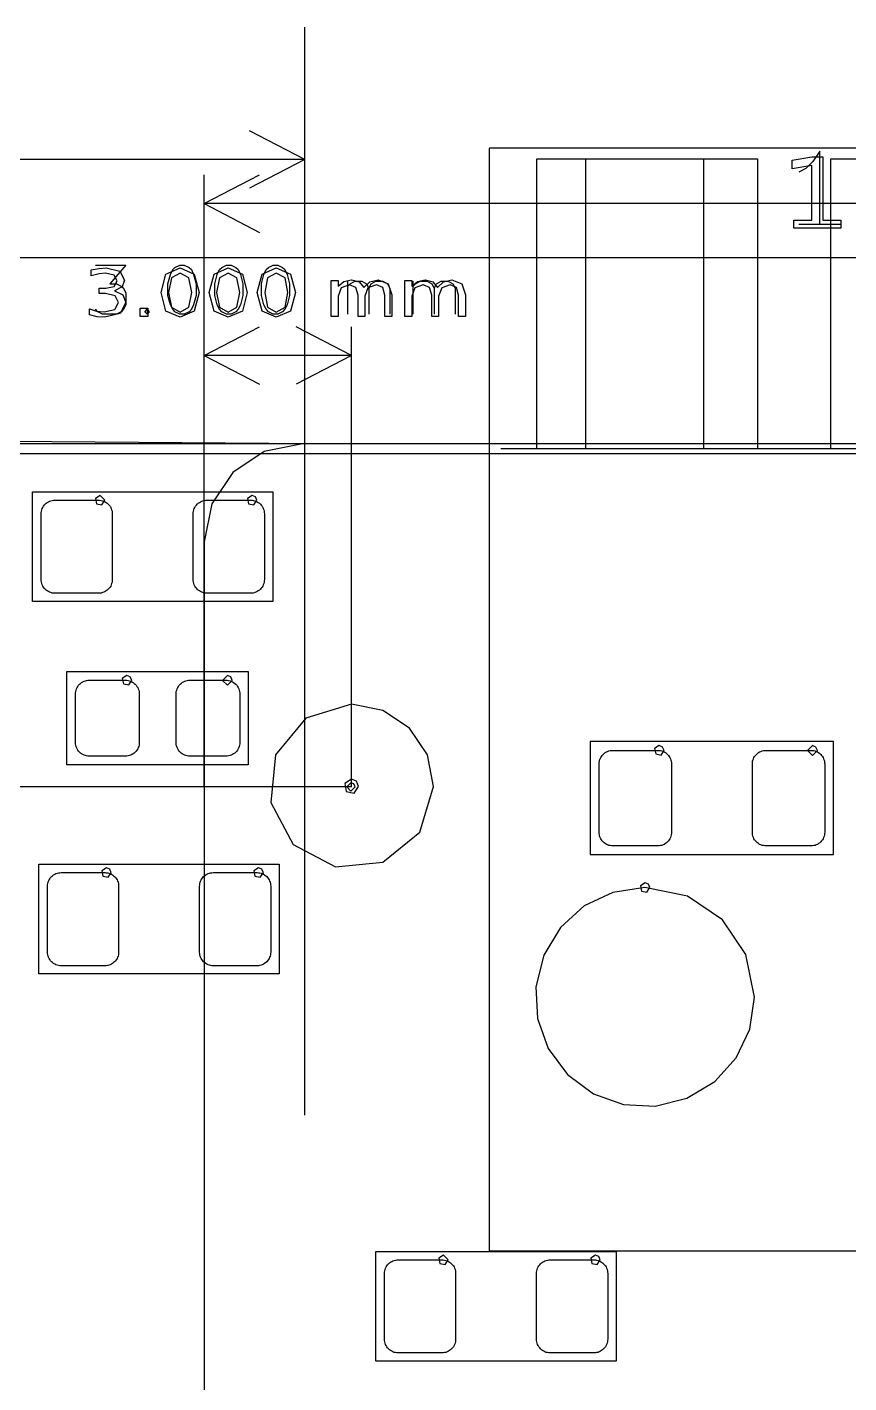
# Model space of a CAD drawing. Extents: x 114 to 258, y 8 to 198.
# Drawn here: x 162.39 to 179.14, y 168.85 to 196.51 of the extents above; entities that cross this region are included whole.
import ezdxf

# ---------------------------------------------------------------- set-up
doc = ezdxf.new("R2010")
doc.units = 0

msp = doc.modelspace()

# ---------------------------------------------------------------- linework, layer by layer
at = {"layer": 'Layer 1', "color": 7}
for points in [[(168.04894, 174.30984), (168.04894, 196.50944)], [(168.04894, 193.80942), (166.92118, 194.39616)], [(203.1492, 194.04056), (171.80814, 194.04056)], [(171.80814, 194.04056), (171.80814, 171.5387)], [(178.5493, 193.9796), (178.40452, 193.76624)], [(178.5493, 192.481), (178.5493, 193.9796)], [(168.04894, 193.80942), (114.54892, 193.80942)], [(168.04894, 193.80942), (166.92118, 193.22268)], [(172.77842, 187.91916), (172.77842, 193.81958)], [(172.77842, 193.81958), (177.2793, 193.81958)], [(173.77918, 187.91916), (173.77918, 193.81958)], [(173.77918, 193.81958), (176.17948, 193.81958)], [(176.17948, 193.81958), (176.17948, 187.91916)], [(177.2793, 193.81958), (177.2793, 187.91916)], [(177.98796, 193.79418), (178.38674, 193.8653)], [(177.98796, 193.61638), (177.98796, 193.79418)], [(178.38928, 193.68496), (177.98796, 193.61638)], [(178.40452, 193.76624), (178.26228, 193.624)], [(178.38674, 193.8653), (178.6128, 193.8653)], [(178.38928, 192.57244), (178.38928, 193.68496)], [(178.6128, 193.8653), (178.6128, 192.57244)], [(178.7779, 187.91916), (178.7779, 193.81958)], [(178.7779, 193.81958), (196.17944, 193.81958)], [(165.99916, 185.10738), (165.99916, 193.49446)], [(165.99916, 192.90772), (167.12438, 193.49446)], [(178.26228, 193.624), (178.12004, 193.55288)], [(246.99976, 192.90772), (165.99916, 192.90772)], [(165.99916, 192.90772), (167.12438, 192.32098)], [(178.02098, 192.40734), (178.02098, 192.57244)], [(178.02098, 192.57244), (178.38928, 192.57244)], [(178.6128, 192.57244), (178.9811, 192.57244)], [(178.9811, 192.57244), (178.9811, 192.40734)], [(178.9811, 192.40734), (178.02098, 192.40734)], [(178.97602, 192.481), (178.12004, 192.481)], [(113.54816, 191.81044), (256.54762, 191.81044)], [(164.171127, 191.131077), (164.341299, 191.047092), (164.403044, 190.88954), (164.288592, 190.666884), (163.963304, 190.588108), (163.817226, 190.600478), (163.662865, 190.636285), (163.662865, 190.763238), (163.801415, 190.715061), (163.958786, 190.698785), (164.176398, 190.747613), (164.251696, 190.88954), (164.181668, 191.023655), (163.988153, 191.072483), (163.857135, 191.072483), (163.857135, 191.180556), (163.994178, 191.180556), (164.165857, 191.218967), (164.225341, 191.330946), (164.163596, 191.44553), (163.988153, 191.485894), (163.854122, 191.474175), (163.696752, 191.437717), (163.696752, 191.554905), (163.858641, 191.586154), (164.001707, 191.596571), (164.27579, 191.528212), (164.376689, 191.344618), (164.323227, 191.2079), (164.171127, 191.131077), (164.171127, 191.131077)], [(163.78428, 191.6555), (164.40404, 191.6555), (164.0713, 191.2745), (164.21354, 191.2745), (164.30752, 191.22624), (164.35578, 191.18052), (164.40404, 191.084), (164.40404, 190.84524), (164.35578, 190.75126), (164.30752, 190.703), (164.21354, 190.65474), (163.92652, 190.65474), (163.83254, 190.703), (163.78428, 190.75126)], [(165.506911, 191.596571), (165.7953, 191.467014), (165.895447, 191.092014), (165.7953, 190.717014), (165.506911, 190.588108), (165.217767, 190.717014), (165.118372, 191.092014), (165.217767, 191.467014), (165.506911, 191.596571), (165.506911, 191.596571)], [(165.49878, 191.6555), (165.59276, 191.6555), (165.68928, 191.60724), (165.73754, 191.56152), (165.78326, 191.465), (165.83152, 191.2745), (165.83152, 191.03574), (165.78326, 190.84524), (165.73754, 190.75126), (165.68928, 190.703), (165.59276, 190.65474), (165.49878, 190.65474), (165.40226, 190.703), (165.35654, 190.75126), (165.30828, 190.84524), (165.26002, 191.03574), (165.26002, 191.2745), (165.30828, 191.465), (165.35654, 191.56152), (165.40226, 191.60724), (165.49878, 191.6555)], [(165.506911, 191.492405), (165.329959, 191.392144), (165.271226, 191.092014), (165.329959, 190.791884), (165.506911, 190.692275), (165.68386, 190.791884), (165.743344, 191.092014), (165.68386, 191.392144), (165.506911, 191.492405), (165.506911, 191.492405)], [(166.488039, 191.596571), (166.77643, 191.467014), (166.876578, 191.092014), (166.77643, 190.717014), (166.488039, 190.588108), (166.198895, 190.717014), (166.099503, 191.092014), (166.198895, 191.467014), (166.488039, 191.596571), (166.488039, 191.596571)], [(166.45128, 191.6555), (166.54526, 191.6555), (166.64178, 191.60724), (166.69004, 191.56152), (166.73576, 191.465), (166.78402, 191.2745), (166.78402, 191.03574), (166.73576, 190.84524), (166.69004, 190.75126), (166.64178, 190.703), (166.54526, 190.65474), (166.45128, 190.65474), (166.35476, 190.703), (166.30904, 190.75126), (166.26078, 190.84524), (166.21252, 191.03574), (166.21252, 191.2745), (166.26078, 191.465), (166.30904, 191.56152), (166.35476, 191.60724), (166.45128, 191.6555)], [(166.488039, 191.492405), (166.31109, 191.392144), (166.252357, 191.092014), (166.31109, 190.791884), (166.488039, 190.692275), (166.664991, 190.791884), (166.724475, 191.092014), (166.664991, 191.392144), (166.488039, 191.492405), (166.488039, 191.492405)], [(167.46917, 191.596571), (167.757561, 191.467014), (167.857706, 191.092014), (167.757561, 190.717014), (167.46917, 190.588108), (167.180026, 190.717014), (167.080634, 191.092014), (167.180026, 191.467014), (167.46917, 191.596571), (167.46917, 191.596571)], [(167.40378, 191.6555), (167.49776, 191.6555), (167.59428, 191.60724), (167.64254, 191.56152), (167.68826, 191.465), (167.73652, 191.2745), (167.73652, 191.03574), (167.68826, 190.84524), (167.64254, 190.75126), (167.59428, 190.703), (167.49776, 190.65474), (167.40378, 190.65474), (167.30726, 190.703), (167.26154, 190.75126), (167.21328, 190.84524), (167.16502, 191.03574), (167.16502, 191.2745), (167.21328, 191.465), (167.26154, 191.56152), (167.30726, 191.60724), (167.40378, 191.6555)], [(167.46917, 191.492405), (167.292221, 191.392144), (167.233488, 191.092014), (167.292221, 190.791884), (167.46917, 190.692275), (167.646119, 190.791884), (167.705606, 191.092014), (167.646119, 191.392144), (167.46917, 191.492405), (167.46917, 191.492405)], [(169.252222, 191.196181), (169.376463, 191.315321), (169.546636, 191.353733), (169.74994, 191.273655), (169.821474, 191.047092), (169.821474, 190.606989), (169.682173, 190.606989), (169.682173, 191.043186), (169.639252, 191.198785), (169.508234, 191.249566), (169.338061, 191.187717), (169.275564, 191.019098), (169.275564, 190.606989), (169.136263, 190.606989), (169.136263, 191.043186), (169.093342, 191.198785), (168.96082, 191.249566), (168.792152, 191.187066), (168.729655, 191.019098), (168.729655, 190.606989), (168.590354, 190.606989), (168.590354, 191.336155), (168.729655, 191.336155), (168.729655, 191.222873), (168.843355, 191.321832), (169.000726, 191.353733), (169.156593, 191.313368), (169.252222, 191.196181), (169.252222, 191.196181)], [(168.92778, 190.65474), (168.92778, 191.32276)], [(168.92778, 191.22624), (168.97604, 191.2745), (169.07002, 191.32276), (169.21226, 191.32276), (169.30878, 191.2745), (169.35704, 191.18052), (169.35704, 190.65474)], [(169.35704, 191.18052), (169.40276, 191.2745), (169.49928, 191.32276), (169.64152, 191.32276), (169.73804, 191.2745), (169.78376, 191.18052), (169.78376, 190.65474)], [(170.754413, 191.196181), (170.878655, 191.315321), (171.048827, 191.353733), (171.252131, 191.273655), (171.323663, 191.047092), (171.323663, 190.606989), (171.184364, 190.606989), (171.184364, 191.043186), (171.141443, 191.198785), (171.010425, 191.249566), (170.840253, 191.187717), (170.777756, 191.019098), (170.777756, 190.606989), (170.638455, 190.606989), (170.638455, 191.043186), (170.595534, 191.198785), (170.463009, 191.249566), (170.294343, 191.187066), (170.231846, 191.019098), (170.231846, 190.606989), (170.092545, 190.606989), (170.092545, 191.336155), (170.231846, 191.336155), (170.231846, 191.222873), (170.345545, 191.321832), (170.502918, 191.353733), (170.658785, 191.313368), (170.754413, 191.196181), (170.754413, 191.196181)], [(170.26128, 190.65474), (170.26128, 191.32276)], [(170.26128, 191.22624), (170.307, 191.2745), (170.40352, 191.32276), (170.54576, 191.32276), (170.64228, 191.2745), (170.688, 191.18052), (170.688, 190.65474)], [(170.688, 191.18052), (170.73626, 191.2745), (170.83278, 191.32276), (170.97502, 191.32276), (171.069, 191.2745), (171.11726, 191.18052), (171.11726, 190.65474)], [(164.691433, 190.772353), (164.850313, 190.772353), (164.850313, 190.606989), (164.691433, 190.606989), (164.691433, 190.772353)], [(164.8333, 190.75126), (164.87902, 190.703), (164.8333, 190.65474), (164.78504, 190.703), (164.8333, 190.75126), (164.8333, 190.65474)], [(165.99916, 181.00782), (165.99916, 190.39566)], [(165.99916, 189.80892), (167.12438, 190.39566)], [(168.9989, 189.80892), (167.87114, 190.39566)], [(168.9989, 181.00782), (168.9989, 190.39566)], [(168.9989, 189.80892), (165.99916, 189.80892)], [(165.99916, 189.80892), (167.12438, 189.22218)], [(168.9989, 189.80892), (167.87114, 189.22218)], [(168.9989, 188.00806), (158.7119, 188.00806)], [(168.1988, 188.00806), (161.1122, 188.0614)], [(167.999918, 188.006993), (167.22143, 187.849822), (166.585709, 187.421206), (166.157093, 186.785485), (165.999922, 186.006997)], [(244.99824, 188.00806), (167.99814, 188.00806)], [(172.04944, 187.909), (202.88758, 187.909)], [(136.54786, 187.80994), (237.54842, 187.80994)], [(162.49904, 187.03016), (167.3987, 187.03016)], [(162.49904, 184.78988), (162.49904, 187.03016)], [(167.3987, 187.03016), (167.3987, 184.78988)], [(162.70732, 186.71012), (162.72256, 186.73298)], [(162.72256, 186.73298), (162.7378, 186.75584)], [(162.7378, 186.75584), (162.75558, 186.77616)], [(162.75558, 186.77616), (162.7759, 186.79394)], [(162.7759, 186.79394), (162.79876, 186.81172)], [(162.79876, 186.81172), (162.82162, 186.82442)], [(162.82162, 186.82442), (162.84702, 186.83712)], [(162.84702, 186.83712), (162.87242, 186.84474)], [(162.87242, 186.84474), (162.90036, 186.85236)], [(162.90036, 186.85236), (162.92576, 186.85744)], [(162.92576, 186.85744), (162.9537, 186.85744)], [(162.9537, 186.85744), (163.84524, 186.85744)], [(163.874704, 186.9549), (163.782316, 186.893168), (163.803993, 186.784189), (163.912972, 186.762512), (163.974704, 186.8549), (163.874704, 186.9549), (163.874704, 186.9549)], [(163.84524, 186.85744), (163.87318, 186.85744)], [(163.87318, 186.85744), (163.90112, 186.85236)], [(163.90112, 186.85236), (163.92652, 186.84474)], [(163.92652, 186.84474), (163.95192, 186.83712)], [(163.95192, 186.83712), (163.97732, 186.82442)], [(163.97732, 186.82442), (164.00018, 186.81172)], [(164.00018, 186.81172), (164.02304, 186.79394)], [(164.02304, 186.79394), (164.04336, 186.77616)], [(164.04336, 186.77616), (164.06114, 186.75584)], [(164.06114, 186.75584), (164.07892, 186.73298)], [(164.07892, 186.73298), (164.09162, 186.71012)], [(165.80866, 186.71012), (165.82136, 186.73298)], [(165.82136, 186.73298), (165.83914, 186.75584)], [(165.83914, 186.75584), (165.85692, 186.77616)], [(165.85692, 186.77616), (165.87724, 186.79394)], [(165.87724, 186.79394), (165.9001, 186.81172)], [(165.9001, 186.81172), (165.92296, 186.82442)], [(165.92296, 186.82442), (165.94836, 186.83712)], [(165.94836, 186.83712), (165.97376, 186.84474)], [(165.97376, 186.84474), (165.99916, 186.85236)], [(165.99916, 186.85236), (166.0271, 186.85744)], [(166.0271, 186.85744), (166.05504, 186.85744)], [(166.05504, 186.85744), (166.94658, 186.85744)], [(166.974774, 186.9549), (166.882386, 186.893168), (166.904063, 186.784189), (167.013042, 186.762512), (167.074774, 186.8549), (167.045485, 186.925611), (166.974774, 186.9549), (166.974774, 186.9549)], [(166.94658, 186.85744), (166.97452, 186.85744)], [(166.97452, 186.85744), (166.99992, 186.85236)], [(166.99992, 186.85236), (167.02786, 186.84474)], [(167.02786, 186.84474), (167.05326, 186.83712)], [(167.05326, 186.83712), (167.07866, 186.82442)], [(167.07866, 186.82442), (167.10152, 186.81172)], [(167.10152, 186.81172), (167.12438, 186.79394)], [(167.12438, 186.79394), (167.1447, 186.77616)], [(167.1447, 186.77616), (167.16248, 186.75584)], [(167.16248, 186.75584), (167.17772, 186.73298)], [(167.17772, 186.73298), (167.19296, 186.71012)], [(162.6743, 186.57804), (162.67684, 186.60598)], [(162.6743, 185.23692), (162.6743, 186.57804)], [(162.67684, 186.60598), (162.67938, 186.63392)], [(162.67938, 186.63392), (162.687, 186.65932)], [(162.687, 186.65932), (162.69716, 186.68472)], [(162.69716, 186.68472), (162.70732, 186.71012)], [(164.09162, 186.71012), (164.10432, 186.68472)], [(164.10432, 186.68472), (164.11194, 186.65932)], [(164.11194, 186.65932), (164.11956, 186.63392)], [(164.11956, 186.63392), (164.12464, 186.60598)], [(164.12464, 186.60598), (164.12464, 186.57804)], [(164.12464, 186.57804), (164.12464, 185.23692)], [(165.77564, 186.60598), (165.78072, 186.63392)], [(165.77564, 186.57804), (165.77564, 186.60598)], [(165.77564, 185.23692), (165.77564, 186.57804)], [(165.78072, 186.63392), (165.78834, 186.65932)], [(165.78834, 186.65932), (165.79596, 186.68472)], [(165.79596, 186.68472), (165.80866, 186.71012)], [(167.19296, 186.71012), (167.20312, 186.68472)], [(167.20312, 186.68472), (167.21328, 186.65932)], [(167.21328, 186.65932), (167.2209, 186.63392)], [(167.2209, 186.63392), (167.22344, 186.60598)], [(167.22344, 186.60598), (167.22598, 186.57804)], [(167.22598, 186.57804), (167.22598, 185.23692)], [(165.99916, 186.00908), (165.99916, 163.00938)], [(162.67684, 185.20898), (162.6743, 185.23692)], [(162.67938, 185.18104), (162.67684, 185.20898)], [(162.687, 185.15564), (162.67938, 185.18104)], [(162.69716, 185.13024), (162.687, 185.15564)], [(162.70732, 185.10484), (162.69716, 185.13024)], [(162.72256, 185.08198), (162.70732, 185.10484)], [(162.7378, 185.05912), (162.72256, 185.08198)], [(164.07892, 185.08198), (164.06114, 185.05912)], [(164.09162, 185.10484), (164.07892, 185.08198)], [(164.10432, 185.13024), (164.09162, 185.10484)], [(164.11194, 185.15564), (164.10432, 185.13024)], [(164.11956, 185.18104), (164.11194, 185.15564)], [(164.12464, 185.20898), (164.11956, 185.18104)], [(164.12464, 185.23692), (164.12464, 185.20898)], [(165.77564, 185.20898), (165.77564, 185.23692)], [(165.78072, 185.18104), (165.77564, 185.20898)], [(165.78834, 185.15564), (165.78072, 185.18104)], [(165.79596, 185.13024), (165.78834, 185.15564)], [(165.80866, 185.10484), (165.79596, 185.13024)], [(165.82136, 185.08198), (165.80866, 185.10484)], [(165.83914, 185.05912), (165.82136, 185.08198)], [(167.17772, 185.08198), (167.16248, 185.05912)], [(167.19296, 185.10484), (167.17772, 185.08198)], [(167.20312, 185.13024), (167.19296, 185.10484)], [(167.21328, 185.15564), (167.20312, 185.13024)], [(167.2209, 185.18104), (167.21328, 185.15564)], [(167.22344, 185.20898), (167.2209, 185.18104)], [(167.22598, 185.23692), (167.22344, 185.20898)], [(167.3987, 184.78988), (162.49904, 184.78988)], [(162.75558, 185.0388), (162.7378, 185.05912)], [(162.7759, 185.02102), (162.75558, 185.0388)], [(162.79876, 185.00578), (162.7759, 185.02102)], [(162.82162, 184.99054), (162.79876, 185.00578)], [(162.84702, 184.97784), (162.82162, 184.99054)], [(162.87242, 184.97022), (162.84702, 184.97784)], [(162.90036, 184.9626), (162.87242, 184.97022)], [(162.92576, 184.96006), (162.90036, 184.9626)], [(162.9537, 184.95752), (162.92576, 184.96006)], [(163.84524, 184.95752), (162.9537, 184.95752)], [(163.87318, 184.96006), (163.84524, 184.95752)], [(163.90112, 184.9626), (163.87318, 184.96006)], [(163.92652, 184.97022), (163.90112, 184.9626)], [(163.95192, 184.97784), (163.92652, 184.97022)], [(163.97732, 184.99054), (163.95192, 184.97784)], [(164.00018, 185.00578), (163.97732, 184.99054)], [(164.02304, 185.02102), (164.00018, 185.00578)], [(164.04336, 185.0388), (164.02304, 185.02102)], [(164.06114, 185.05912), (164.04336, 185.0388)], [(165.85692, 185.0388), (165.83914, 185.05912)], [(165.87724, 185.02102), (165.85692, 185.0388)], [(165.9001, 185.00578), (165.87724, 185.02102)], [(165.92296, 184.99054), (165.9001, 185.00578)], [(165.94836, 184.97784), (165.92296, 184.99054)], [(165.97376, 184.97022), (165.94836, 184.97784)], [(165.99916, 184.9626), (165.97376, 184.97022)], [(166.0271, 184.96006), (165.99916, 184.9626)], [(166.05504, 184.95752), (166.0271, 184.96006)], [(166.94658, 184.95752), (166.05504, 184.95752)], [(166.97452, 184.96006), (166.94658, 184.95752)], [(166.99992, 184.9626), (166.97452, 184.96006)], [(167.02786, 184.97022), (166.99992, 184.9626)], [(167.05326, 184.97784), (167.02786, 184.97022)], [(167.07866, 184.99054), (167.05326, 184.97784)], [(167.10152, 185.00578), (167.07866, 184.99054)], [(167.12438, 185.02102), (167.10152, 185.00578)], [(167.1447, 185.0388), (167.12438, 185.02102)], [(167.16248, 185.05912), (167.1447, 185.0388)], [(163.19754, 183.35986), (166.89832, 183.35986)], [(163.19754, 181.45994), (163.19754, 183.35986)], [(163.47948, 183.11856), (163.4998, 183.1338)], [(163.4998, 183.1338), (163.5252, 183.14904)], [(163.5252, 183.14904), (163.5506, 183.16174)], [(163.5506, 183.16174), (163.576, 183.16936)], [(163.576, 183.16936), (163.6014, 183.17698)], [(163.6014, 183.17698), (163.62934, 183.18206)], [(163.62934, 183.18206), (163.65728, 183.18206)], [(163.65728, 183.18206), (164.39134, 183.18206)], [(164.421312, 183.279774), (164.328924, 183.218042), (164.350601, 183.109063), (164.45958, 183.087386), (164.521312, 183.179774), (164.492023, 183.250485), (164.421312, 183.279774), (164.421312, 183.279774)], [(164.39134, 183.18206), (164.41928, 183.18206)], [(164.41928, 183.18206), (164.44722, 183.17698)], [(164.44722, 183.17698), (164.47516, 183.16936)], [(164.47516, 183.16936), (164.50056, 183.16174)], [(164.50056, 183.16174), (164.52596, 183.14904)], [(164.52596, 183.14904), (164.54882, 183.1338)], [(164.54882, 183.1338), (164.57168, 183.11856)], [(165.52926, 183.11856), (165.54958, 183.1338)], [(165.54958, 183.1338), (165.57498, 183.14904)], [(165.57498, 183.14904), (165.60038, 183.16174)], [(165.60038, 183.16174), (165.62578, 183.16936)], [(165.62578, 183.16936), (165.65372, 183.17698)], [(165.65372, 183.17698), (165.67912, 183.18206)], [(165.67912, 183.18206), (165.70706, 183.18206)], [(165.70706, 183.18206), (166.44366, 183.18206)], [(166.471346, 183.279774), (166.371346, 183.179774), (166.471346, 183.079774), (166.571346, 183.179774), (166.542057, 183.250485), (166.471346, 183.279774), (166.471346, 183.279774)], [(166.44366, 183.18206), (166.46906, 183.18206)], [(166.46906, 183.18206), (166.497, 183.17698)], [(166.497, 183.17698), (166.52494, 183.16936)], [(166.52494, 183.16936), (166.55034, 183.16174)], [(166.55034, 183.16174), (166.57574, 183.14904)], [(166.57574, 183.14904), (166.5986, 183.1338)], [(166.5986, 183.1338), (166.62146, 183.11856)], [(166.89832, 183.35986), (166.89832, 181.45994)], [(163.37534, 182.92806), (163.38042, 182.956)], [(163.37534, 182.90012), (163.37534, 182.92806)], [(163.37534, 181.9146), (163.37534, 182.90012)], [(163.38042, 182.956), (163.38804, 182.9814)], [(163.38804, 182.9814), (163.39566, 183.0068)], [(163.39566, 183.0068), (163.40836, 183.0322)], [(163.40836, 183.0322), (163.4236, 183.0576)], [(163.4236, 183.0576), (163.43884, 183.08046)], [(163.43884, 183.08046), (163.45916, 183.10078)], [(163.45916, 183.10078), (163.47948, 183.11856)], [(164.57168, 183.11856), (164.592, 183.10078)], [(164.592, 183.10078), (164.60978, 183.08046)], [(164.60978, 183.08046), (164.62756, 183.0576)], [(164.62756, 183.0576), (164.6428, 183.0322)], [(164.6428, 183.0322), (164.65296, 183.0068)], [(164.65296, 183.0068), (164.66312, 182.9814)], [(164.66312, 182.9814), (164.67074, 182.956)], [(164.67074, 182.956), (164.67328, 182.92806)], [(164.67328, 182.92806), (164.67582, 182.90012)], [(164.67582, 182.90012), (164.67582, 181.9146)], [(165.42512, 182.90012), (165.42766, 182.92806)], [(165.42512, 181.9146), (165.42512, 182.90012)], [(165.42766, 182.92806), (165.4302, 182.956)], [(165.4302, 182.956), (165.43782, 182.9814)], [(165.43782, 182.9814), (165.44544, 183.0068)], [(165.44544, 183.0068), (165.45814, 183.0322)], [(165.45814, 183.0322), (165.47338, 183.0576)], [(165.47338, 183.0576), (165.48862, 183.08046)], [(165.48862, 183.08046), (165.50894, 183.10078)], [(165.50894, 183.10078), (165.52926, 183.11856)], [(166.62146, 183.11856), (166.64178, 183.10078)], [(166.64178, 183.10078), (166.6621, 183.08046)], [(166.6621, 183.08046), (166.67734, 183.0576)], [(166.67734, 183.0576), (166.69258, 183.0322)], [(166.69258, 183.0322), (166.70274, 183.0068)], [(166.70274, 183.0068), (166.7129, 182.9814)], [(166.7129, 182.9814), (166.72052, 182.956)], [(166.72052, 182.956), (166.72306, 182.92806)], [(166.72306, 182.92806), (166.7256, 182.90012)], [(166.7256, 182.90012), (166.7256, 181.9146)], [(168.999916, 182.692823), (168.068859, 182.41039), (167.451624, 181.658287), (167.356258, 180.69002), (167.814905, 179.831953), (168.672972, 179.373306), (169.641239, 179.468672), (170.393342, 180.085907), (170.675775, 181.016964), (170.548208, 181.658287), (170.184927, 182.201975), (169.641239, 182.565256), (168.999916, 182.692823), (168.999916, 182.692823)], [(163.37534, 181.88666), (163.37534, 181.9146)], [(163.38042, 181.86126), (163.37534, 181.88666)], [(163.38804, 181.83332), (163.38042, 181.86126)], [(163.39566, 181.80792), (163.38804, 181.83332)], [(163.40836, 181.78252), (163.39566, 181.80792)], [(163.4236, 181.75712), (163.40836, 181.78252)], [(163.43884, 181.7368), (163.4236, 181.75712)], [(164.62756, 181.75712), (164.60978, 181.7368)], [(164.6428, 181.78252), (164.62756, 181.75712)], [(164.65296, 181.80792), (164.6428, 181.78252)], [(164.66312, 181.83332), (164.65296, 181.80792)], [(164.67074, 181.86126), (164.66312, 181.83332)], [(164.67328, 181.88666), (164.67074, 181.86126)], [(164.67582, 181.9146), (164.67328, 181.88666)], [(165.42766, 181.88666), (165.42512, 181.9146)], [(165.4302, 181.86126), (165.42766, 181.88666)], [(165.43782, 181.83332), (165.4302, 181.86126)], [(165.44544, 181.80792), (165.43782, 181.83332)], [(165.45814, 181.78252), (165.44544, 181.80792)], [(165.47338, 181.75712), (165.45814, 181.78252)], [(165.48862, 181.7368), (165.47338, 181.75712)], [(166.67734, 181.75712), (166.6621, 181.7368)], [(166.69258, 181.78252), (166.67734, 181.75712)], [(166.70274, 181.80792), (166.69258, 181.78252)], [(166.7129, 181.83332), (166.70274, 181.80792)], [(166.72052, 181.86126), (166.7129, 181.83332)], [(166.72306, 181.88666), (166.72052, 181.86126)], [(166.7256, 181.9146), (166.72306, 181.88666)], [(178.8287, 181.92984), (173.86808, 181.92984)], [(173.86808, 181.92984), (173.86808, 179.6286)], [(174.24654, 181.73934), (174.27448, 181.74696)], [(174.27448, 181.74696), (174.30242, 181.75204)], [(174.30242, 181.75204), (174.32782, 181.75204)], [(174.32782, 181.75204), (175.2473, 181.75204)], [(175.27524, 181.850008), (175.182852, 181.788276), (175.204529, 181.679297), (175.313508, 181.65762), (175.37524, 181.750008), (175.345951, 181.820719), (175.27524, 181.850008), (175.27524, 181.850008)], [(175.2473, 181.75204), (175.27524, 181.75204)], [(175.27524, 181.75204), (175.30064, 181.74696)], [(175.30064, 181.74696), (175.32858, 181.73934)], [(177.37328, 181.73934), (177.39868, 181.74696)], [(177.39868, 181.74696), (177.42662, 181.75204)], [(177.42662, 181.75204), (177.45456, 181.75204)], [(177.45456, 181.75204), (178.3715, 181.75204)], [(178.400202, 181.850008), (178.300202, 181.750008), (178.400202, 181.650008), (178.500202, 181.750008), (178.470913, 181.820719), (178.400202, 181.850008), (178.400202, 181.850008)], [(178.3715, 181.75204), (178.39944, 181.75204)], [(178.39944, 181.75204), (178.42738, 181.74696)], [(178.42738, 181.74696), (178.45278, 181.73934)], [(178.8287, 179.6286), (178.8287, 181.92984)], [(163.45916, 181.71648), (163.43884, 181.7368)], [(163.47948, 181.69616), (163.45916, 181.71648)], [(163.4998, 181.68092), (163.47948, 181.69616)], [(163.5252, 181.66568), (163.4998, 181.68092)], [(163.5506, 181.65298), (163.5252, 181.66568)], [(163.576, 181.64536), (163.5506, 181.65298)], [(163.6014, 181.63774), (163.576, 181.64536)], [(163.62934, 181.63266), (163.6014, 181.63774)], [(163.65728, 181.63266), (163.62934, 181.63266)], [(164.39134, 181.63266), (163.65728, 181.63266)], [(164.41928, 181.63266), (164.39134, 181.63266)], [(164.44722, 181.63774), (164.41928, 181.63266)], [(164.47516, 181.64536), (164.44722, 181.63774)], [(164.50056, 181.65298), (164.47516, 181.64536)], [(164.52596, 181.66568), (164.50056, 181.65298)], [(164.54882, 181.68092), (164.52596, 181.66568)], [(164.57168, 181.69616), (164.54882, 181.68092)], [(164.592, 181.71648), (164.57168, 181.69616)], [(164.60978, 181.7368), (164.592, 181.71648)], [(165.50894, 181.71648), (165.48862, 181.7368)], [(165.52926, 181.69616), (165.50894, 181.71648)], [(165.54958, 181.68092), (165.52926, 181.69616)], [(165.57498, 181.66568), (165.54958, 181.68092)], [(165.60038, 181.65298), (165.57498, 181.66568)], [(165.62578, 181.64536), (165.60038, 181.65298)], [(165.65372, 181.63774), (165.62578, 181.64536)], [(165.67912, 181.63266), (165.65372, 181.63774)], [(165.70706, 181.63266), (165.67912, 181.63266)], [(166.44366, 181.63266), (165.70706, 181.63266)], [(166.46906, 181.63266), (166.44366, 181.63266)], [(166.497, 181.63774), (166.46906, 181.63266)], [(166.52494, 181.64536), (166.497, 181.63774)], [(166.55034, 181.65298), (166.52494, 181.64536)], [(166.57574, 181.66568), (166.55034, 181.65298)], [(166.5986, 181.68092), (166.57574, 181.66568)], [(166.62146, 181.69616), (166.5986, 181.68092)], [(166.64178, 181.71648), (166.62146, 181.69616)], [(166.6621, 181.7368), (166.64178, 181.71648)], [(174.05096, 181.50058), (174.05604, 181.52852)], [(174.05096, 181.47518), (174.05096, 181.50058)], [(174.05096, 180.08072), (174.05096, 181.47518)], [(174.05604, 181.52852), (174.06112, 181.55392)], [(174.06112, 181.55392), (174.07128, 181.58186)], [(174.07128, 181.58186), (174.08398, 181.60472)], [(174.08398, 181.60472), (174.09668, 181.62758)], [(174.09668, 181.62758), (174.11446, 181.65044)], [(174.11446, 181.65044), (174.13224, 181.67076)], [(174.13224, 181.67076), (174.15256, 181.68854)], [(174.15256, 181.68854), (174.17288, 181.70632)], [(174.17288, 181.70632), (174.19828, 181.71902)], [(174.19828, 181.71902), (174.22114, 181.73172)], [(174.22114, 181.73172), (174.24654, 181.73934)], [(175.32858, 181.73934), (175.35398, 181.73172)], [(175.35398, 181.73172), (175.37684, 181.71902)], [(175.37684, 181.71902), (175.40224, 181.70632)], [(175.40224, 181.70632), (175.42256, 181.68854)], [(175.42256, 181.68854), (175.44288, 181.67076)], [(175.44288, 181.67076), (175.4632, 181.65044)], [(175.4632, 181.65044), (175.47844, 181.62758)], [(175.47844, 181.62758), (175.49114, 181.60472)], [(175.49114, 181.60472), (175.50384, 181.58186)], [(175.50384, 181.58186), (175.514, 181.55392)], [(175.514, 181.55392), (175.51908, 181.52852)], [(175.51908, 181.52852), (175.52416, 181.50058)], [(175.52416, 181.50058), (175.52416, 181.47518)], [(175.52416, 181.47518), (175.52416, 180.08072)], [(177.17516, 181.47518), (177.1777, 181.50058)], [(177.17516, 180.08072), (177.17516, 181.47518)], [(177.1777, 181.50058), (177.18024, 181.52852)], [(177.18024, 181.52852), (177.18786, 181.55392)], [(177.18786, 181.55392), (177.19548, 181.58186)], [(177.19548, 181.58186), (177.20818, 181.60472)], [(177.20818, 181.60472), (177.22088, 181.62758)], [(177.22088, 181.62758), (177.23866, 181.65044)], [(177.23866, 181.65044), (177.25644, 181.67076)], [(177.25644, 181.67076), (177.27676, 181.68854)], [(177.27676, 181.68854), (177.29962, 181.70632)], [(177.29962, 181.70632), (177.32248, 181.71902)], [(177.32248, 181.71902), (177.34788, 181.73172)], [(177.34788, 181.73172), (177.37328, 181.73934)], [(178.45278, 181.73934), (178.47818, 181.73172)], [(178.47818, 181.73172), (178.50358, 181.71902)], [(178.50358, 181.71902), (178.52644, 181.70632)], [(178.52644, 181.70632), (178.5493, 181.68854)], [(178.5493, 181.68854), (178.56962, 181.67076)], [(178.56962, 181.67076), (178.5874, 181.65044)], [(178.5874, 181.65044), (178.60264, 181.62758)], [(178.60264, 181.62758), (178.61788, 181.60472)], [(178.61788, 181.60472), (178.62804, 181.58186)], [(178.62804, 181.58186), (178.6382, 181.55392)], [(178.6382, 181.55392), (178.64582, 181.52852)], [(178.64582, 181.52852), (178.64836, 181.50058)], [(178.64836, 181.50058), (178.6509, 181.47518)], [(178.6509, 181.47518), (178.6509, 180.08072)], [(166.89832, 181.45994), (163.19754, 181.45994)], [(168.9989, 181.00782), (158.7119, 181.00782)], [(168.999916, 181.164075), (168.864003, 181.073261), (168.895893, 180.912941), (169.056213, 180.881051), (169.147027, 181.016964), (169.103939, 181.120987), (168.999916, 181.164075), (168.999916, 181.164075)], [(168.99001, 181.092058), (168.90501, 181.007058), (168.99001, 180.922058), (169.07501, 181.007058), (169.050114, 181.067162), (168.99001, 181.092058), (168.99001, 181.092058)], [(174.05096, 180.05278), (174.05096, 180.08072)], [(174.05604, 180.02738), (174.05096, 180.05278)], [(174.06112, 179.99944), (174.05604, 180.02738)], [(174.07128, 179.97404), (174.06112, 179.99944)], [(174.08398, 179.94864), (174.07128, 179.97404)], [(174.09668, 179.92578), (174.08398, 179.94864)], [(174.11446, 179.90546), (174.09668, 179.92578)], [(174.13224, 179.88514), (174.11446, 179.90546)], [(174.15256, 179.86482), (174.13224, 179.88514)], [(174.17288, 179.84958), (174.15256, 179.86482)], [(174.19828, 179.83434), (174.17288, 179.84958)], [(174.22114, 179.82418), (174.19828, 179.83434)], [(174.24654, 179.81402), (174.22114, 179.82418)], [(174.27448, 179.80894), (174.24654, 179.81402)], [(175.32858, 179.81402), (175.30064, 179.80894)], [(175.35398, 179.82418), (175.32858, 179.81402)], [(175.37684, 179.83434), (175.35398, 179.82418)], [(175.40224, 179.84958), (175.37684, 179.83434)], [(175.42256, 179.86482), (175.40224, 179.84958)], [(175.44288, 179.88514), (175.42256, 179.86482)], [(175.4632, 179.90546), (175.44288, 179.88514)], [(175.47844, 179.92578), (175.4632, 179.90546)], [(175.49114, 179.94864), (175.47844, 179.92578)], [(175.50384, 179.97404), (175.49114, 179.94864)], [(175.514, 179.99944), (175.50384, 179.97404)], [(175.51908, 180.02738), (175.514, 179.99944)], [(175.52416, 180.05278), (175.51908, 180.02738)], [(175.52416, 180.08072), (175.52416, 180.05278)], [(177.1777, 180.05278), (177.17516, 180.08072)], [(177.18024, 180.02738), (177.1777, 180.05278)], [(177.18786, 179.99944), (177.18024, 180.02738)], [(177.19548, 179.97404), (177.18786, 179.99944)], [(177.20818, 179.94864), (177.19548, 179.97404)], [(177.22088, 179.92578), (177.20818, 179.94864)], [(177.23866, 179.90546), (177.22088, 179.92578)], [(177.25644, 179.88514), (177.23866, 179.90546)], [(177.27676, 179.86482), (177.25644, 179.88514)], [(177.29962, 179.84958), (177.27676, 179.86482)], [(177.32248, 179.83434), (177.29962, 179.84958)], [(177.34788, 179.82418), (177.32248, 179.83434)], [(177.37328, 179.81402), (177.34788, 179.82418)], [(177.39868, 179.80894), (177.37328, 179.81402)], [(178.45278, 179.81402), (178.42738, 179.80894)], [(178.47818, 179.82418), (178.45278, 179.81402)], [(178.50358, 179.83434), (178.47818, 179.82418)], [(178.52644, 179.84958), (178.50358, 179.83434)], [(178.5493, 179.86482), (178.52644, 179.84958)], [(178.56962, 179.88514), (178.5493, 179.86482)], [(178.5874, 179.90546), (178.56962, 179.88514)], [(178.60264, 179.92578), (178.5874, 179.90546)], [(178.61788, 179.94864), (178.60264, 179.92578)], [(178.62804, 179.97404), (178.61788, 179.94864)], [(178.6382, 179.99944), (178.62804, 179.97404)], [(178.64582, 180.02738), (178.6382, 179.99944)], [(178.64836, 180.05278), (178.64582, 180.02738)], [(178.6509, 180.08072), (178.64836, 180.05278)], [(173.86808, 179.6286), (178.8287, 179.6286)], [(174.30242, 179.80386), (174.27448, 179.80894)], [(174.32782, 179.80132), (174.30242, 179.80386)], [(175.2473, 179.80132), (174.32782, 179.80132)], [(175.27524, 179.80386), (175.2473, 179.80132)], [(175.30064, 179.80894), (175.27524, 179.80386)], [(177.42662, 179.80386), (177.39868, 179.80894)], [(177.45456, 179.80132), (177.42662, 179.80386)], [(178.3715, 179.80132), (177.45456, 179.80132)], [(178.39944, 179.80386), (178.3715, 179.80132)], [(178.42738, 179.80894), (178.39944, 179.80386)], [(162.62858, 179.43048), (167.52824, 179.43048)], [(162.62858, 177.1902), (162.62858, 179.43048)], [(163.05784, 179.25522), (163.08324, 179.25776)], [(163.08324, 179.25776), (163.97732, 179.25776)], [(164.004752, 179.354966), (163.912364, 179.293234), (163.934041, 179.184255), (164.04302, 179.162578), (164.104752, 179.254966), (164.075463, 179.325677), (164.004752, 179.354966), (164.004752, 179.354966)], [(163.97732, 179.25776), (164.00272, 179.25522)], [(166.15664, 179.25522), (166.18458, 179.25776)], [(166.18458, 179.25776), (167.07612, 179.25776)], [(167.104822, 179.354966), (167.012434, 179.293234), (167.034111, 179.184255), (167.14309, 179.162578), (167.204822, 179.254966), (167.175533, 179.325677), (167.104822, 179.354966), (167.104822, 179.354966)], [(167.07612, 179.25776), (167.10406, 179.25522)], [(167.52824, 179.43048), (167.52824, 177.1902)], [(162.80638, 179.0063), (162.81146, 179.03424)], [(162.80638, 178.97836), (162.80638, 179.0063)], [(162.81146, 179.03424), (162.81654, 179.05964)], [(162.81654, 179.05964), (162.8267, 179.08504)], [(162.8267, 179.08504), (162.83686, 179.11044)], [(162.83686, 179.11044), (162.8521, 179.1333)], [(162.8521, 179.1333), (162.86734, 179.15616)], [(162.86734, 179.15616), (162.88766, 179.17648)], [(162.88766, 179.17648), (162.90798, 179.19426)], [(162.90798, 179.19426), (162.9283, 179.2095)], [(162.9283, 179.2095), (162.9537, 179.22474)], [(162.9537, 179.22474), (162.97656, 179.23744)], [(162.97656, 179.23744), (163.00196, 179.24506)], [(163.00196, 179.24506), (163.0299, 179.25268)], [(163.0299, 179.25268), (163.05784, 179.25522)], [(164.00272, 179.25522), (164.03066, 179.25268)], [(164.03066, 179.25268), (164.05606, 179.24506)], [(164.05606, 179.24506), (164.084, 179.23744)], [(164.084, 179.23744), (164.10686, 179.22474)], [(164.10686, 179.22474), (164.13226, 179.2095)], [(164.13226, 179.2095), (164.15258, 179.19426)], [(164.15258, 179.19426), (164.1729, 179.17648)], [(164.1729, 179.17648), (164.19068, 179.15616)], [(164.19068, 179.15616), (164.20846, 179.1333)], [(164.20846, 179.1333), (164.22116, 179.11044)], [(164.22116, 179.11044), (164.23386, 179.08504)], [(164.23386, 179.08504), (164.24402, 179.05964)], [(164.24402, 179.05964), (164.2491, 179.03424)], [(164.2491, 179.03424), (164.25418, 179.0063)], [(164.25418, 179.0063), (164.25418, 178.97836)], [(165.90518, 178.97836), (165.90772, 179.0063)], [(165.90772, 179.0063), (165.91026, 179.03424)], [(165.91026, 179.03424), (165.91788, 179.05964)], [(165.91788, 179.05964), (165.9255, 179.08504)], [(165.9255, 179.08504), (165.9382, 179.11044)], [(165.9382, 179.11044), (165.9509, 179.1333)], [(165.9509, 179.1333), (165.96868, 179.15616)], [(165.96868, 179.15616), (165.98646, 179.17648)], [(165.98646, 179.17648), (166.00678, 179.19426)], [(166.00678, 179.19426), (166.02964, 179.2095)], [(166.02964, 179.2095), (166.0525, 179.22474)], [(166.0525, 179.22474), (166.0779, 179.23744)], [(166.0779, 179.23744), (166.1033, 179.24506)], [(166.1033, 179.24506), (166.1287, 179.25268)], [(166.1287, 179.25268), (166.15664, 179.25522)], [(167.10406, 179.25522), (167.12946, 179.25268)], [(167.12946, 179.25268), (167.1574, 179.24506)], [(167.1574, 179.24506), (167.1828, 179.23744)], [(167.1828, 179.23744), (167.2082, 179.22474)], [(167.2082, 179.22474), (167.23106, 179.2095)], [(167.23106, 179.2095), (167.25392, 179.19426)], [(167.25392, 179.19426), (167.27424, 179.17648)], [(167.27424, 179.17648), (167.29202, 179.15616)], [(167.29202, 179.15616), (167.30726, 179.1333)], [(167.30726, 179.1333), (167.3225, 179.11044)], [(167.3225, 179.11044), (167.33266, 179.08504)], [(167.33266, 179.08504), (167.34282, 179.05964)], [(167.34282, 179.05964), (167.35044, 179.03424)], [(167.35044, 179.03424), (167.35298, 179.0063)], [(167.35298, 179.0063), (167.35552, 178.97836)], [(174.986188, 179.051182), (174.8938, 178.98945), (174.915477, 178.880471), (175.024456, 178.858794), (175.086188, 178.951182), (175.056899, 179.021893), (174.986188, 179.051182), (174.986188, 179.051182)], [(174.986188, 179.051182), (174.8938, 178.98945), (174.915477, 178.880471), (175.024456, 178.858794), (175.086188, 178.951182), (175.056899, 179.021893), (174.986188, 179.051182), (174.986188, 179.051182)], [(162.80638, 177.63724), (162.80638, 178.97836)], [(164.25418, 178.97836), (164.25418, 177.63724)], [(165.90518, 177.63724), (165.90518, 178.97836)], [(167.35552, 178.97836), (167.35552, 177.63724)], [(174.33036, 178.8539), (173.74362, 178.57704)], [(174.33036, 178.8539), (173.74362, 178.57704)], [(174.98568, 178.95296), (174.33036, 178.8539)], [(174.98568, 178.95296), (174.33036, 178.8539)], [(175.85436, 178.7777), (174.98568, 178.95296)], [(175.85436, 178.7777), (174.98568, 178.95296)], [(176.56556, 178.29764), (175.85436, 178.7777)], [(176.56556, 178.29764), (175.85436, 178.7777)], [(173.74362, 178.57704), (173.26102, 178.14016)], [(173.74362, 178.57704), (173.26102, 178.14016)], [(177.04308, 177.58644), (176.56556, 178.29764)], [(177.04308, 177.58644), (176.56556, 178.29764)], [(173.26102, 178.14016), (172.92066, 177.57374)], [(173.26102, 178.14016), (172.92066, 177.57374)], [(162.80638, 177.6093), (162.80638, 177.63724)], [(162.81146, 177.58136), (162.80638, 177.6093)], [(164.25418, 177.6093), (164.2491, 177.58136)], [(164.25418, 177.63724), (164.25418, 177.6093)], [(165.90772, 177.6093), (165.90518, 177.63724)], [(165.91026, 177.58136), (165.90772, 177.6093)], [(167.35298, 177.6093), (167.35044, 177.58136)], [(167.35552, 177.63724), (167.35298, 177.6093)], [(162.81654, 177.55596), (162.81146, 177.58136)], [(162.8267, 177.53056), (162.81654, 177.55596)], [(162.83686, 177.50516), (162.8267, 177.53056)], [(162.8521, 177.4823), (162.83686, 177.50516)], [(162.86734, 177.45944), (162.8521, 177.4823)], [(162.88766, 177.43912), (162.86734, 177.45944)], [(162.90798, 177.42134), (162.88766, 177.43912)], [(162.9283, 177.40356), (162.90798, 177.42134)], [(162.9537, 177.39086), (162.9283, 177.40356)], [(162.97656, 177.37816), (162.9537, 177.39086)], [(163.00196, 177.37054), (162.97656, 177.37816)], [(163.0299, 177.36292), (163.00196, 177.37054)], [(163.05784, 177.35784), (163.0299, 177.36292)], [(163.08324, 177.35784), (163.05784, 177.35784)], [(163.97732, 177.35784), (163.08324, 177.35784)], [(164.00272, 177.35784), (163.97732, 177.35784)], [(164.03066, 177.36292), (164.00272, 177.35784)], [(164.05606, 177.37054), (164.03066, 177.36292)], [(164.084, 177.37816), (164.05606, 177.37054)], [(164.10686, 177.39086), (164.084, 177.37816)], [(164.13226, 177.40356), (164.10686, 177.39086)], [(164.15258, 177.42134), (164.13226, 177.40356)], [(164.1729, 177.43912), (164.15258, 177.42134)], [(164.19068, 177.45944), (164.1729, 177.43912)], [(164.20846, 177.4823), (164.19068, 177.45944)], [(164.22116, 177.50516), (164.20846, 177.4823)], [(164.23386, 177.53056), (164.22116, 177.50516)], [(164.24402, 177.55596), (164.23386, 177.53056)], [(164.2491, 177.58136), (164.24402, 177.55596)], [(165.91788, 177.55596), (165.91026, 177.58136)], [(165.9255, 177.53056), (165.91788, 177.55596)], [(165.9382, 177.50516), (165.9255, 177.53056)], [(165.9509, 177.4823), (165.9382, 177.50516)], [(165.96868, 177.45944), (165.9509, 177.4823)], [(165.98646, 177.43912), (165.96868, 177.45944)], [(166.00678, 177.42134), (165.98646, 177.43912)], [(166.02964, 177.40356), (166.00678, 177.42134)], [(166.0525, 177.39086), (166.02964, 177.40356)], [(166.0779, 177.37816), (166.0525, 177.39086)], [(166.1033, 177.37054), (166.0779, 177.37816)], [(166.1287, 177.36292), (166.1033, 177.37054)], [(166.15664, 177.35784), (166.1287, 177.36292)], [(166.18458, 177.35784), (166.15664, 177.35784)], [(167.07612, 177.35784), (166.18458, 177.35784)], [(167.10406, 177.35784), (167.07612, 177.35784)], [(167.12946, 177.36292), (167.10406, 177.35784)], [(167.1574, 177.37054), (167.12946, 177.36292)], [(167.1828, 177.37816), (167.1574, 177.37054)], [(167.2082, 177.39086), (167.1828, 177.37816)], [(167.23106, 177.40356), (167.2082, 177.39086)], [(167.25392, 177.42134), (167.23106, 177.40356)], [(167.27424, 177.43912), (167.25392, 177.42134)], [(167.29202, 177.45944), (167.27424, 177.43912)], [(167.30726, 177.4823), (167.29202, 177.45944)], [(167.3225, 177.50516), (167.30726, 177.4823)], [(167.33266, 177.53056), (167.3225, 177.50516)], [(167.34282, 177.55596), (167.33266, 177.53056)], [(167.35044, 177.58136), (167.34282, 177.55596)], [(172.92066, 177.57374), (172.76064, 176.92858)], [(172.92066, 177.57374), (172.76064, 176.92858)], [(177.22088, 176.71776), (177.04308, 177.58644)], [(177.22088, 176.71776), (177.04308, 177.58644)], [(167.52824, 177.1902), (162.62858, 177.1902)], [(172.76064, 176.92858), (172.79366, 176.28088)], [(172.76064, 176.92858), (172.79366, 176.28088)], [(177.12182, 176.06244), (177.22088, 176.71776)], [(177.12182, 176.06244), (177.22088, 176.71776)], [(172.79366, 176.28088), (173.00956, 175.66874)], [(172.79366, 176.28088), (173.00956, 175.66874)], [(176.84242, 175.4757), (177.12182, 176.06244)], [(176.84242, 175.4757), (177.12182, 176.06244)], [(173.00956, 175.66874), (173.4058, 175.13788)], [(173.00956, 175.66874), (173.4058, 175.13788)], [(176.40808, 174.9931), (176.84242, 175.4757)], [(176.40808, 174.9931), (176.84242, 175.4757)], [(173.4058, 175.13788), (173.93666, 174.74418)], [(173.4058, 175.13788), (173.93666, 174.74418)], [(175.83912, 174.65274), (176.40808, 174.9931)], [(175.83912, 174.65274), (176.40808, 174.9931)], [(173.93666, 174.74418), (174.5488, 174.52574)], [(173.93666, 174.74418), (174.5488, 174.52574)], [(175.1965, 174.49272), (175.83912, 174.65274)], [(175.1965, 174.49272), (175.83912, 174.65274)], [(174.5488, 174.52574), (175.1965, 174.49272)], [(174.5488, 174.52574), (175.1965, 174.49272)], [(169.49928, 169.28826), (169.49928, 171.52854)], [(169.49928, 171.52854), (174.39894, 171.52854)], [(171.80814, 171.5387), (203.1492, 171.5387)], [(174.39894, 171.52854), (174.39894, 169.28826)], [(169.7228, 171.2339), (169.73804, 171.25422)], [(169.73804, 171.25422), (169.75582, 171.27454)], [(169.75582, 171.27454), (169.77614, 171.29486)], [(169.77614, 171.29486), (169.799, 171.3101)], [(169.799, 171.3101), (169.82186, 171.32534)], [(169.82186, 171.32534), (169.84726, 171.3355)], [(169.84726, 171.3355), (169.87266, 171.34566)], [(169.87266, 171.34566), (169.9006, 171.35328)], [(169.9006, 171.35328), (169.926, 171.35582)], [(169.926, 171.35582), (169.95394, 171.35836)], [(169.95394, 171.35836), (170.84548, 171.35836)], [(170.87469, 171.454804), (170.782302, 171.393072), (170.803979, 171.284093), (170.912958, 171.262416), (170.97469, 171.354804), (170.87469, 171.454804), (170.87469, 171.454804)], [(170.84548, 171.35836), (170.87342, 171.35582)], [(170.87342, 171.35582), (170.90136, 171.35328)], [(170.90136, 171.35328), (170.92676, 171.34566)], [(170.92676, 171.34566), (170.95216, 171.3355)], [(170.95216, 171.3355), (170.97756, 171.32534)], [(170.97756, 171.32534), (171.00042, 171.3101)], [(171.00042, 171.3101), (171.02328, 171.29486)], [(171.02328, 171.29486), (171.0436, 171.27454)], [(171.0436, 171.27454), (171.06138, 171.25422)], [(171.06138, 171.25422), (171.07916, 171.2339)], [(172.8216, 171.2339), (172.83938, 171.25422)], [(172.83938, 171.25422), (172.85716, 171.27454)], [(172.85716, 171.27454), (172.87748, 171.29486)], [(172.87748, 171.29486), (172.8978, 171.3101)], [(172.8978, 171.3101), (172.9232, 171.32534)], [(172.9232, 171.32534), (172.94606, 171.3355)], [(172.94606, 171.3355), (172.974, 171.34566)], [(172.974, 171.34566), (172.9994, 171.35328)], [(172.9994, 171.35328), (173.02734, 171.35582)], [(173.02734, 171.35582), (173.05274, 171.35836)], [(173.05274, 171.35836), (173.94682, 171.35836)], [(173.97476, 171.454804), (173.882372, 171.393072), (173.904049, 171.284093), (174.013028, 171.262416), (174.07476, 171.354804), (174.045471, 171.425515), (173.97476, 171.454804), (173.97476, 171.454804)], [(173.94682, 171.35836), (173.97476, 171.35582)], [(173.97476, 171.35582), (174.00016, 171.35328)], [(174.00016, 171.35328), (174.0281, 171.34566)], [(174.0281, 171.34566), (174.0535, 171.3355)], [(174.0535, 171.3355), (174.0789, 171.32534)], [(174.0789, 171.32534), (174.10176, 171.3101)], [(174.10176, 171.3101), (174.12208, 171.29486)], [(174.12208, 171.29486), (174.1424, 171.27454)], [(174.1424, 171.27454), (174.16272, 171.25422)], [(174.16272, 171.25422), (174.17796, 171.2339)], [(169.67454, 171.07896), (169.67708, 171.1069)], [(169.67454, 169.7353), (169.67454, 171.07896)], [(169.67708, 171.1069), (169.67962, 171.1323)], [(169.67962, 171.1323), (169.68724, 171.16024)], [(169.68724, 171.16024), (169.6974, 171.18564)], [(169.6974, 171.18564), (169.70756, 171.21104)], [(169.70756, 171.21104), (169.7228, 171.2339)], [(171.07916, 171.2339), (171.09186, 171.21104)], [(171.09186, 171.21104), (171.10456, 171.18564)], [(171.10456, 171.18564), (171.11218, 171.16024)], [(171.11218, 171.16024), (171.1198, 171.1323)], [(171.1198, 171.1323), (171.12488, 171.1069)], [(171.12488, 171.1069), (171.12488, 171.07896)], [(171.12488, 171.07896), (171.12488, 169.7353)], [(172.77588, 171.1069), (172.78096, 171.1323)], [(172.77588, 171.07896), (172.77588, 171.1069)], [(172.77588, 169.7353), (172.77588, 171.07896)], [(172.78096, 171.1323), (172.78604, 171.16024)], [(172.78604, 171.16024), (172.7962, 171.18564)], [(172.7962, 171.18564), (172.8089, 171.21104)], [(172.8089, 171.21104), (172.8216, 171.2339)], [(174.17796, 171.2339), (174.1932, 171.21104)], [(174.1932, 171.21104), (174.20336, 171.18564)], [(174.20336, 171.18564), (174.21352, 171.16024)], [(174.21352, 171.16024), (174.2186, 171.1323)], [(174.2186, 171.1323), (174.22368, 171.1069)], [(174.22368, 171.1069), (174.22622, 171.07896)], [(174.22622, 171.07896), (174.22622, 169.7353)], [(169.67708, 169.7099), (169.67454, 169.7353)], [(169.67962, 169.68196), (169.67708, 169.7099)], [(169.68724, 169.65656), (169.67962, 169.68196)], [(169.6974, 169.62862), (169.68724, 169.65656)], [(169.70756, 169.60576), (169.6974, 169.62862)], [(169.7228, 169.58036), (169.70756, 169.60576)], [(169.73804, 169.56004), (169.7228, 169.58036)], [(171.07916, 169.58036), (171.06138, 169.56004)], [(171.09186, 169.60576), (171.07916, 169.58036)], [(171.10456, 169.62862), (171.09186, 169.60576)], [(171.11218, 169.65656), (171.10456, 169.62862)], [(171.1198, 169.68196), (171.11218, 169.65656)], [(171.12488, 169.7099), (171.1198, 169.68196)], [(171.12488, 169.7353), (171.12488, 169.7099)], [(172.77588, 169.7099), (172.77588, 169.7353)], [(172.78096, 169.68196), (172.77588, 169.7099)], [(172.78604, 169.65656), (172.78096, 169.68196)], [(172.7962, 169.62862), (172.78604, 169.65656)], [(172.8089, 169.60576), (172.7962, 169.62862)], [(172.8216, 169.58036), (172.8089, 169.60576)], [(172.83938, 169.56004), (172.8216, 169.58036)], [(174.17796, 169.58036), (174.16272, 169.56004)], [(174.1932, 169.60576), (174.17796, 169.58036)], [(174.20336, 169.62862), (174.1932, 169.60576)], [(174.21352, 169.65656), (174.20336, 169.62862)], [(174.2186, 169.68196), (174.21352, 169.65656)], [(174.22368, 169.7099), (174.2186, 169.68196)], [(174.22622, 169.7353), (174.22368, 169.7099)], [(169.75582, 169.53972), (169.73804, 169.56004)], [(169.77614, 169.52194), (169.75582, 169.53972)], [(169.799, 169.50416), (169.77614, 169.52194)], [(169.82186, 169.49146), (169.799, 169.50416)], [(169.84726, 169.47876), (169.82186, 169.49146)], [(169.87266, 169.4686), (169.84726, 169.47876)], [(169.9006, 169.46352), (169.87266, 169.4686)], [(169.926, 169.45844), (169.9006, 169.46352)], [(169.95394, 169.45844), (169.926, 169.45844)], [(170.84548, 169.45844), (169.95394, 169.45844)], [(170.87342, 169.45844), (170.84548, 169.45844)], [(170.90136, 169.46352), (170.87342, 169.45844)], [(170.92676, 169.4686), (170.90136, 169.46352)], [(170.95216, 169.47876), (170.92676, 169.4686)], [(170.97756, 169.49146), (170.95216, 169.47876)], [(171.00042, 169.50416), (170.97756, 169.49146)], [(171.02328, 169.52194), (171.00042, 169.50416)], [(171.0436, 169.53972), (171.02328, 169.52194)], [(171.06138, 169.56004), (171.0436, 169.53972)], [(172.85716, 169.53972), (172.83938, 169.56004)], [(172.87748, 169.52194), (172.85716, 169.53972)], [(172.8978, 169.50416), (172.87748, 169.52194)], [(172.9232, 169.49146), (172.8978, 169.50416)], [(172.94606, 169.47876), (172.9232, 169.49146)], [(172.974, 169.4686), (172.94606, 169.47876)], [(172.9994, 169.46352), (172.974, 169.4686)], [(173.02734, 169.45844), (172.9994, 169.46352)], [(173.05274, 169.45844), (173.02734, 169.45844)], [(173.94682, 169.45844), (173.05274, 169.45844)], [(173.97476, 169.45844), (173.94682, 169.45844)], [(174.00016, 169.46352), (173.97476, 169.45844)], [(174.0281, 169.4686), (174.00016, 169.46352)], [(174.0535, 169.47876), (174.0281, 169.4686)], [(174.0789, 169.49146), (174.0535, 169.47876)], [(174.10176, 169.50416), (174.0789, 169.49146)], [(174.12208, 169.52194), (174.10176, 169.50416)], [(174.1424, 169.53972), (174.12208, 169.52194)], [(174.16272, 169.56004), (174.1424, 169.53972)], [(174.39894, 169.28826), (169.49928, 169.28826)]]:
    msp.add_lwpolyline(points, dxfattribs=at)

doc.saveas('drawing.dxf')
